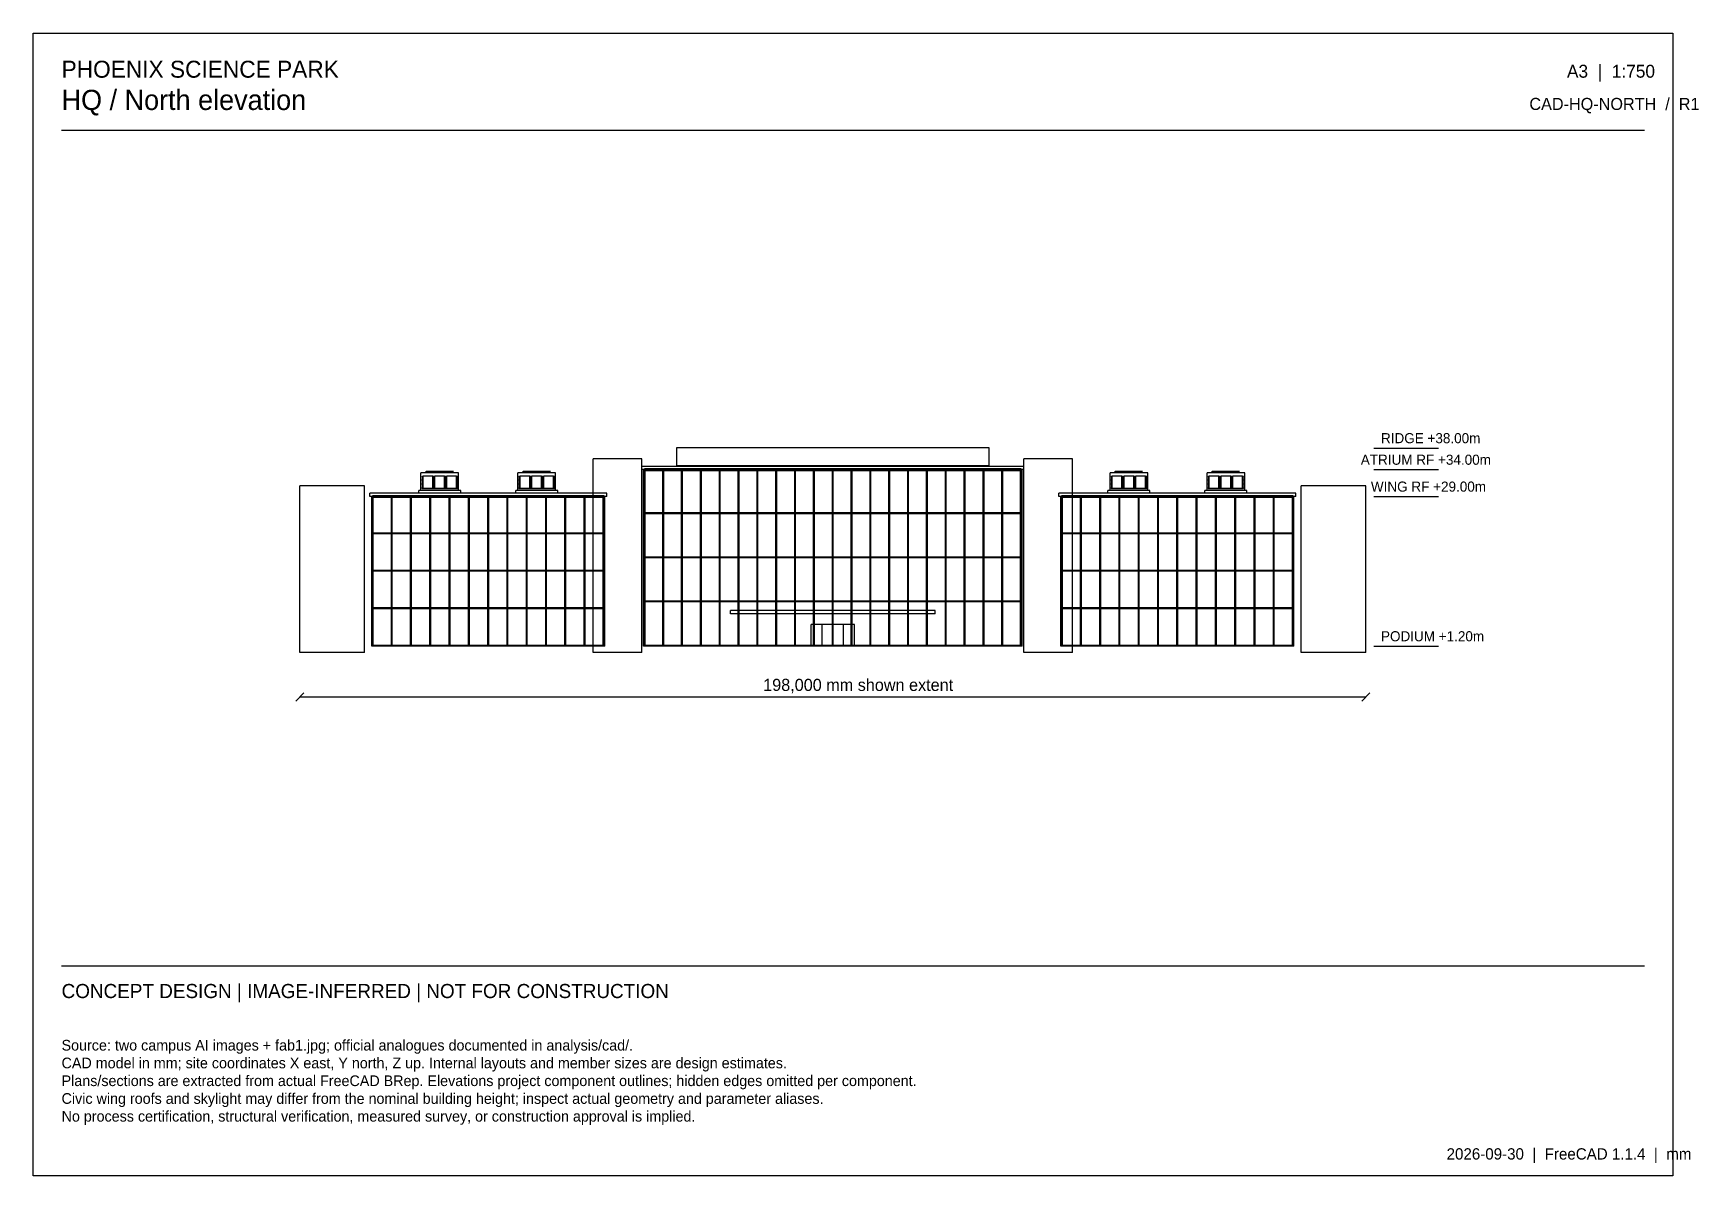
# Model space of a CAD drawing. Header units: millimetres. Extents: x 5250 to 314570, y 5250 to 217500.
import ezdxf

# ---------------------------------------------------------------- set-up
doc = ezdxf.new("R2010")
doc.units = ezdxf.units.MM

msp = doc.modelspace()

# ---------------------------------------------------------------- linework, layer by layer
at = {"layer": 'dimension'}
for p, q in [((54000, 93440), (55500, 94940)), ((54750, 94190), (252750, 94190)), ((252000, 93440), (253500, 94940))]:
    msp.add_line(p, q, dxfattribs=at)
at = {"layer": 'envelope'}
for p, q in [((109250, 102440), (109250, 138440)), ((118250, 138440), (109250, 138440)), ((118250, 102440), (118250, 138440)), ((118600, 103640), (118600, 136440)), ((118900, 136440), (118600, 136440)), ((118690, 103640), (118690, 136440)), ((118810, 136440), (118690, 136440)), ((118750, 136440), (118750, 136580)), ((188750, 136580), (118750, 136580)), ((188750, 136440), (118750, 136440)), ((118810, 103640), (118810, 136440)), ((118900, 103640), (118900, 136440)), ((122190, 103640), (122190, 136440)), ((122310, 136440), (122190, 136440)), ((122310, 103640), (122310, 136440)), ((125690, 103640), (125690, 136440)), ((125810, 136440), (125690, 136440)), ((125810, 103640), (125810, 136440)), ((129190, 103640), (129190, 136440)), ((129310, 136440), (129190, 136440)), ((129310, 103640), (129310, 136440)), ((132690, 103640), (132690, 136440)), ((132810, 136440), (132690, 136440)), ((132810, 103640), (132810, 136440)), ((136190, 103640), (136190, 136440)), ((136310, 136440), (136190, 136440)), ((136310, 103640), (136310, 136440)), ((139690, 103640), (139690, 136440)), ((139810, 136440), (139690, 136440)), ((139810, 103640), (139810, 136440)), ((143190, 103640), (143190, 136440)), ((143310, 136440), (143190, 136440)), ((143310, 103640), (143310, 136440)), ((146690, 103640), (146690, 136440)), ((146810, 136440), (146690, 136440)), ((146810, 103640), (146810, 136440)), ((150190, 103640), (150190, 136440)), ((150310, 136440), (150190, 136440)), ((150310, 103640), (150310, 136440)), ((153690, 103640), (153690, 136440)), ((153810, 136440), (153690, 136440)), ((153810, 103640), (153810, 136440)), ((157190, 103640), (157190, 136440)), ((157310, 136440), (157190, 136440)), ((157310, 103640), (157310, 136440)), ((160690, 103640), (160690, 136440)), ((160810, 136440), (160690, 136440)), ((160810, 103640), (160810, 136440)), ((164190, 103640), (164190, 136440)), ((164310, 136440), (164190, 136440)), ((164310, 103640), (164310, 136440)), ((167690, 103640), (167690, 136440)), ((167810, 136440), (167690, 136440)), ((167810, 103640), (167810, 136440)), ((171190, 103640), (171190, 136440)), ((171310, 136440), (171190, 136440)), ((171310, 103640), (171310, 136440)), ((174690, 103640), (174690, 136440)), ((174810, 136440), (174690, 136440)), ((174810, 103640), (174810, 136440)), ((178190, 103640), (178190, 136440)), ((178310, 136440), (178190, 136440)), ((178310, 103640), (178310, 136440)), ((181690, 103640), (181690, 136440)), ((181810, 136440), (181690, 136440)), ((181810, 103640), (181810, 136440)), ((185190, 103640), (185190, 136440)), ((185310, 136440), (185190, 136440)), ((185310, 103640), (185310, 136440)), ((188600, 103640), (188600, 136440)), ((188900, 136440), (188600, 136440)), ((188690, 103640), (188690, 136440)), ((188810, 136440), (188690, 136440)), ((188750, 136440), (188750, 136580)), ((188810, 103640), (188810, 136440)), ((188900, 103640), (188900, 136440)), ((189250, 102440), (189250, 138440)), ((198250, 138440), (189250, 138440)), ((198250, 102440), (198250, 138440)), ((54750, 102440), (54750, 133440)), ((66750, 133440), (54750, 133440)), ((66750, 102440), (66750, 133440)), ((240750, 102440), (240750, 133440)), ((252750, 133440), (240750, 133440)), ((252750, 102440), (252750, 133440)), ((68100, 103640), (68100, 131440)), ((68400, 131440), (68100, 131440)), ((68190, 103640), (68190, 131440)), ((68310, 131440), (68190, 131440)), ((68250, 131440), (68250, 131580)), ((111250, 131580), (68250, 131580)), ((111250, 131440), (68250, 131440)), ((68310, 103640), (68310, 131440)), ((68400, 103640), (68400, 131440)), ((71773.33, 103640), (71773.33, 131440)), ((71893.33, 131440), (71773.33, 131440)), ((71893.33, 103640), (71893.33, 131440)), ((75356.67, 103640), (75356.67, 131440)), ((75476.67, 131440), (75356.67, 131440)), ((75476.67, 103640), (75476.67, 131440)), ((78940, 103640), (78940, 131440)), ((79060, 131440), (78940, 131440)), ((79060, 103640), (79060, 131440)), ((82523.33, 103640), (82523.33, 131440)), ((82643.33, 131440), (82523.33, 131440)), ((82643.33, 103640), (82643.33, 131440)), ((86106.67, 103640), (86106.67, 131440)), ((86226.67, 131440), (86106.67, 131440)), ((86226.67, 103640), (86226.67, 131440)), ((89690, 103640), (89690, 131440)), ((89810, 131440), (89690, 131440)), ((89810, 103640), (89810, 131440)), ((93273.33, 103640), (93273.33, 131440)), ((93393.33, 131440), (93273.33, 131440)), ((93393.33, 103640), (93393.33, 131440)), ((96856.67, 103640), (96856.67, 131440)), ((96976.67, 131440), (96856.67, 131440)), ((96976.67, 103640), (96976.67, 131440)), ((100440, 103640), (100440, 131440)), ((100560, 131440), (100440, 131440)), ((100560, 103640), (100560, 131440)), ((104023.33, 103640), (104023.33, 131440)), ((104143.33, 131440), (104023.33, 131440)), ((104143.33, 103640), (104143.33, 131440)), ((107606.67, 103640), (107606.67, 131440)), ((107726.67, 131440), (107606.67, 131440)), ((107726.67, 103640), (107726.67, 131440)), ((111100, 103640), (111100, 131440)), ((111400, 131440), (111100, 131440)), ((111190, 103640), (111190, 131440)), ((111310, 131440), (111190, 131440)), ((111250, 131440), (111250, 131580)), ((111310, 103640), (111310, 131440)), ((111400, 103640), (111400, 131440)), ((196100, 103640), (196100, 131440)), ((196400, 131440), (196100, 131440)), ((196190, 103640), (196190, 131440)), ((196310, 131440), (196190, 131440)), ((196250, 131440), (196250, 131580)), ((239250, 131580), (196250, 131580)), ((239250, 131440), (196250, 131440)), ((196310, 103640), (196310, 131440)), ((196400, 103640), (196400, 131440)), ((199773.33, 103640), (199773.33, 131440)), ((199893.33, 131440), (199773.33, 131440)), ((199893.33, 103640), (199893.33, 131440)), ((203356.67, 103640), (203356.67, 131440)), ((203476.67, 131440), (203356.67, 131440)), ((203476.67, 103640), (203476.67, 131440)), ((206940, 103640), (206940, 131440)), ((207060, 131440), (206940, 131440)), ((207060, 103640), (207060, 131440)), ((210523.33, 103640), (210523.33, 131440)), ((210643.33, 131440), (210523.33, 131440)), ((210643.33, 103640), (210643.33, 131440)), ((214106.67, 103640), (214106.67, 131440)), ((214226.67, 131440), (214106.67, 131440)), ((214226.67, 103640), (214226.67, 131440)), ((217690, 103640), (217690, 131440)), ((217810, 131440), (217690, 131440)), ((217810, 103640), (217810, 131440)), ((221273.33, 103640), (221273.33, 131440)), ((221393.33, 131440), (221273.33, 131440)), ((221393.33, 103640), (221393.33, 131440)), ((224856.67, 103640), (224856.67, 131440)), ((224976.67, 131440), (224856.67, 131440)), ((224976.67, 103640), (224976.67, 131440)), ((228440, 103640), (228440, 131440)), ((228560, 131440), (228440, 131440)), ((228560, 103640), (228560, 131440)), ((232023.33, 103640), (232023.33, 131440)), ((232143.33, 131440), (232023.33, 131440)), ((232143.33, 103640), (232143.33, 131440)), ((235606.67, 103640), (235606.67, 131440)), ((235726.67, 131440), (235606.67, 131440)), ((235726.67, 103640), (235726.67, 131440)), ((239100, 103640), (239100, 131440)), ((239400, 131440), (239100, 131440)), ((239190, 103640), (239190, 131440)), ((239310, 131440), (239190, 131440)), ((239250, 131440), (239250, 131580)), ((239310, 103640), (239310, 131440)), ((239400, 103640), (239400, 131440)), ((118750, 128240), (118750, 128380)), ((188750, 128380), (118750, 128380)), ((188750, 128240), (118750, 128240)), ((188750, 128240), (188750, 128380)), ((68250, 124490), (68250, 124630)), ((111250, 124630), (68250, 124630)), ((111250, 124490), (68250, 124490)), ((111250, 124490), (111250, 124630)), ((196250, 124490), (196250, 124630)), ((239250, 124630), (196250, 124630)), ((239250, 124490), (196250, 124490)), ((239250, 124490), (239250, 124630)), ((68250, 117540), (68250, 117680)), ((111250, 117680), (68250, 117680)), ((111250, 117540), (111250, 117680)), ((118750, 120040), (118750, 120180)), ((188750, 120180), (118750, 120180)), ((188750, 120040), (118750, 120040)), ((188750, 120040), (188750, 120180)), ((196250, 117540), (196250, 117680)), ((239250, 117680), (196250, 117680)), ((239250, 117540), (239250, 117680)), ((111250, 117540), (68250, 117540)), ((239250, 117540), (196250, 117540)), ((118750, 111840), (118750, 111980)), ((188750, 111980), (118750, 111980)), ((188750, 111840), (118750, 111840)), ((188750, 111840), (188750, 111980)), ((68250, 110590), (68250, 110730)), ((111250, 110730), (68250, 110730)), ((111250, 110590), (68250, 110590)), ((111250, 110590), (111250, 110730)), ((196250, 110590), (196250, 110730)), ((239250, 110730), (196250, 110730)), ((239250, 110590), (196250, 110590)), ((239250, 110590), (239250, 110730)), ((66750, 102440), (54750, 102440)), ((68400, 103640), (68100, 103640)), ((68310, 103640), (68190, 103640)), ((68250, 103640), (68250, 103780)), ((111250, 103780), (68250, 103780)), ((111250, 103640), (68250, 103640)), ((71893.33, 103640), (71773.33, 103640)), ((75476.67, 103640), (75356.67, 103640)), ((79060, 103640), (78940, 103640)), ((82643.33, 103640), (82523.33, 103640)), ((86226.67, 103640), (86106.67, 103640)), ((89810, 103640), (89690, 103640)), ((93393.33, 103640), (93273.33, 103640)), ((96976.67, 103640), (96856.67, 103640)), ((100560, 103640), (100440, 103640)), ((104143.33, 103640), (104023.33, 103640)), ((107726.67, 103640), (107606.67, 103640)), ((118250, 102440), (109250, 102440)), ((111400, 103640), (111100, 103640)), ((111310, 103640), (111190, 103640)), ((111250, 103640), (111250, 103780)), ((118900, 103640), (118600, 103640)), ((118810, 103640), (118690, 103640)), ((118750, 103640), (118750, 103780)), ((188750, 103780), (118750, 103780)), ((188750, 103640), (118750, 103640)), ((122310, 103640), (122190, 103640)), ((125810, 103640), (125690, 103640)), ((129310, 103640), (129190, 103640)), ((132810, 103640), (132690, 103640)), ((136310, 103640), (136190, 103640)), ((139810, 103640), (139690, 103640)), ((143310, 103640), (143190, 103640)), ((146810, 103640), (146690, 103640)), ((150310, 103640), (150190, 103640)), ((153810, 103640), (153690, 103640)), ((157310, 103640), (157190, 103640)), ((160810, 103640), (160690, 103640)), ((164310, 103640), (164190, 103640)), ((167810, 103640), (167690, 103640)), ((171310, 103640), (171190, 103640)), ((174810, 103640), (174690, 103640)), ((178310, 103640), (178190, 103640)), ((181810, 103640), (181690, 103640)), ((185310, 103640), (185190, 103640)), ((188900, 103640), (188600, 103640)), ((188810, 103640), (188690, 103640)), ((188750, 103640), (188750, 103780)), ((198250, 102440), (189250, 102440)), ((196400, 103640), (196100, 103640)), ((196310, 103640), (196190, 103640)), ((196250, 103640), (196250, 103780)), ((239250, 103780), (196250, 103780)), ((239250, 103640), (196250, 103640)), ((199893.33, 103640), (199773.33, 103640)), ((203476.67, 103640), (203356.67, 103640)), ((207060, 103640), (206940, 103640)), ((210643.33, 103640), (210523.33, 103640)), ((214226.67, 103640), (214106.67, 103640)), ((217810, 103640), (217690, 103640)), ((221393.33, 103640), (221273.33, 103640)), ((224976.67, 103640), (224856.67, 103640)), ((228560, 103640), (228440, 103640)), ((232143.33, 103640), (232023.33, 103640)), ((235726.67, 103640), (235606.67, 103640)), ((239400, 103640), (239100, 103640)), ((239310, 103640), (239190, 103640)), ((239250, 103640), (239250, 103780)), ((252750, 102440), (240750, 102440))]:
    msp.add_line(p, q, dxfattribs=at)
at = {"layer": 'equipment'}
for p, q in [((78210, 136140), (78235.07, 136140)), ((78210, 135840), (78210, 136140)), ((78235.07, 136140), (78309.03, 136140)), ((78309.03, 136140), (78428.17, 136140)), ((78428.17, 136140), (78586.51, 136140)), ((78586.51, 136140), (78776.12, 136140)), ((78776.12, 136140), (78987.48, 136140)), ((78987.48, 136140), (79210, 136140)), ((79210, 136140), (79432.52, 136140)), ((79432.52, 136140), (79643.88, 136140)), ((79643.88, 136140), (79833.49, 136140)), ((79750, 136140), (79775.07, 136140)), ((79775.07, 136140), (79849.03, 136140)), ((79833.49, 136140), (79991.83, 136140)), ((79849.03, 136140), (79968.17, 136140)), ((79968.17, 136140), (80126.51, 136140)), ((79991.83, 136140), (80110.97, 136140)), ((80110.97, 136140), (80184.93, 136140)), ((80126.51, 136140), (80316.12, 136140)), ((80184.93, 136140), (80210, 136140)), ((80316.12, 136140), (80527.48, 136140)), ((80527.48, 136140), (80750, 136140)), ((80750, 136140), (80972.52, 136140)), ((80972.52, 136140), (81183.88, 136140)), ((81183.88, 136140), (81373.49, 136140)), ((81290, 136140), (81315.07, 136140)), ((81315.07, 136140), (81389.03, 136140)), ((81373.49, 136140), (81531.83, 136140)), ((81389.03, 136140), (81508.17, 136140)), ((81508.17, 136140), (81666.51, 136140)), ((81531.83, 136140), (81650.97, 136140)), ((81650.97, 136140), (81724.93, 136140)), ((81666.51, 136140), (81856.12, 136140)), ((81724.93, 136140), (81750, 136140)), ((81856.12, 136140), (82067.48, 136140)), ((82067.48, 136140), (82290, 136140)), ((82290, 136140), (82512.52, 136140)), ((82512.52, 136140), (82723.88, 136140)), ((82723.88, 136140), (82913.49, 136140)), ((82913.49, 136140), (83071.83, 136140)), ((83071.83, 136140), (83190.97, 136140)), ((83190.97, 136140), (83264.93, 136140)), ((83264.93, 136140), (83290, 136140)), ((96210, 136140), (96235.07, 136140)), ((96210, 135840), (96210, 136140)), ((96235.07, 136140), (96309.03, 136140)), ((96309.03, 136140), (96428.17, 136140)), ((96428.17, 136140), (96586.51, 136140)), ((96586.51, 136140), (96776.12, 136140)), ((96776.12, 136140), (96987.48, 136140)), ((96987.48, 136140), (97210, 136140)), ((97210, 136140), (97432.52, 136140)), ((97432.52, 136140), (97643.88, 136140)), ((97643.88, 136140), (97833.49, 136140)), ((97750, 136140), (97775.07, 136140)), ((97775.07, 136140), (97849.03, 136140)), ((97833.49, 136140), (97991.83, 136140)), ((97849.03, 136140), (97968.17, 136140)), ((97968.17, 136140), (98126.51, 136140)), ((97991.83, 136140), (98110.97, 136140)), ((98110.97, 136140), (98184.93, 136140)), ((98126.51, 136140), (98316.12, 136140)), ((98184.93, 136140), (98210, 136140)), ((98316.12, 136140), (98527.48, 136140)), ((98527.48, 136140), (98750, 136140)), ((98750, 136140), (98972.52, 136140)), ((98972.52, 136140), (99183.88, 136140)), ((99183.88, 136140), (99373.49, 136140)), ((99290, 136140), (99315.07, 136140)), ((99315.07, 136140), (99389.03, 136140)), ((99373.49, 136140), (99531.83, 136140)), ((99389.03, 136140), (99508.17, 136140)), ((99508.17, 136140), (99666.51, 136140)), ((99531.83, 136140), (99650.97, 136140)), ((99650.97, 136140), (99724.93, 136140)), ((99666.51, 136140), (99856.12, 136140)), ((99724.93, 136140), (99750, 136140)), ((99856.12, 136140), (100067.48, 136140)), ((100067.48, 136140), (100290, 136140)), ((100290, 136140), (100512.52, 136140)), ((100512.52, 136140), (100723.88, 136140)), ((100723.88, 136140), (100913.49, 136140)), ((100913.49, 136140), (101071.83, 136140)), ((101071.83, 136140), (101190.97, 136140)), ((101190.97, 136140), (101264.93, 136140)), ((101264.93, 136140), (101290, 136140)), ((206210, 136140), (206235.07, 136140)), ((206210, 135840), (206210, 136140)), ((206235.07, 136140), (206309.03, 136140)), ((206309.03, 136140), (206428.17, 136140)), ((206428.17, 136140), (206586.51, 136140)), ((206586.51, 136140), (206776.12, 136140)), ((206776.12, 136140), (206987.48, 136140)), ((206987.48, 136140), (207210, 136140)), ((207210, 136140), (207432.52, 136140)), ((207432.52, 136140), (207643.88, 136140)), ((207643.88, 136140), (207833.49, 136140)), ((207750, 136140), (207775.07, 136140)), ((207775.07, 136140), (207849.03, 136140)), ((207833.49, 136140), (207991.83, 136140)), ((207849.03, 136140), (207968.17, 136140)), ((207968.17, 136140), (208126.51, 136140)), ((207991.83, 136140), (208110.97, 136140)), ((208110.97, 136140), (208184.93, 136140)), ((208126.51, 136140), (208316.12, 136140)), ((208184.93, 136140), (208210, 136140)), ((208316.12, 136140), (208527.48, 136140)), ((208527.48, 136140), (208750, 136140)), ((208750, 136140), (208972.52, 136140)), ((208972.52, 136140), (209183.88, 136140)), ((209183.88, 136140), (209373.49, 136140)), ((209290, 136140), (209315.07, 136140)), ((209315.07, 136140), (209389.03, 136140)), ((209373.49, 136140), (209531.83, 136140)), ((209389.03, 136140), (209508.17, 136140)), ((209508.17, 136140), (209666.51, 136140)), ((209531.83, 136140), (209650.97, 136140)), ((209650.97, 136140), (209724.93, 136140)), ((209666.51, 136140), (209856.12, 136140)), ((209724.93, 136140), (209750, 136140)), ((209856.12, 136140), (210067.48, 136140)), ((210067.48, 136140), (210290, 136140)), ((210290, 136140), (210512.52, 136140)), ((210512.52, 136140), (210723.88, 136140)), ((210723.88, 136140), (210913.49, 136140)), ((210913.49, 136140), (211071.83, 136140)), ((211071.83, 136140), (211190.97, 136140)), ((211190.97, 136140), (211264.93, 136140)), ((211264.93, 136140), (211290, 136140)), ((224210, 136140), (224235.07, 136140)), ((224210, 135840), (224210, 136140)), ((224235.07, 136140), (224309.03, 136140)), ((224309.03, 136140), (224428.17, 136140)), ((224428.17, 136140), (224586.51, 136140)), ((224586.51, 136140), (224776.12, 136140)), ((224776.12, 136140), (224987.48, 136140)), ((224987.48, 136140), (225210, 136140)), ((225210, 136140), (225432.52, 136140)), ((225432.52, 136140), (225643.88, 136140)), ((225643.88, 136140), (225833.49, 136140)), ((225750, 136140), (225775.07, 136140)), ((225775.07, 136140), (225849.03, 136140)), ((225833.49, 136140), (225991.83, 136140)), ((225849.03, 136140), (225968.17, 136140)), ((225968.17, 136140), (226126.51, 136140)), ((225991.83, 136140), (226110.97, 136140)), ((226110.97, 136140), (226184.93, 136140)), ((226126.51, 136140), (226316.12, 136140)), ((226184.93, 136140), (226210, 136140)), ((226316.12, 136140), (226527.48, 136140)), ((226527.48, 136140), (226750, 136140)), ((226750, 136140), (226972.52, 136140)), ((226972.52, 136140), (227183.88, 136140)), ((227183.88, 136140), (227373.49, 136140)), ((227290, 136140), (227315.07, 136140)), ((227315.07, 136140), (227389.03, 136140)), ((227373.49, 136140), (227531.83, 136140)), ((227389.03, 136140), (227508.17, 136140)), ((227508.17, 136140), (227666.51, 136140)), ((227531.83, 136140), (227650.97, 136140)), ((227650.97, 136140), (227724.93, 136140)), ((227666.51, 136140), (227856.12, 136140)), ((227724.93, 136140), (227750, 136140)), ((227856.12, 136140), (228067.48, 136140)), ((228067.48, 136140), (228290, 136140)), ((228290, 136140), (228512.52, 136140)), ((228512.52, 136140), (228723.88, 136140)), ((228723.88, 136140), (228913.49, 136140)), ((228913.49, 136140), (229071.83, 136140)), ((229071.83, 136140), (229190.97, 136140)), ((229190.97, 136140), (229264.93, 136140)), ((229264.93, 136140), (229290, 136140)), ((77250, 132540), (77250, 135840)), ((84250, 135840), (77250, 135840)), ((77450, 135090), (77450, 135170)), ((77650, 135170), (77450, 135170)), ((77650, 135090), (77450, 135090)), ((77450, 134840), (77450, 134920)), ((77650, 134920), (77450, 134920)), ((77650, 134840), (77450, 134840)), ((77450, 134590), (77450, 134670)), ((77650, 134670), (77450, 134670)), ((77650, 134590), (77450, 134590)), ((77450, 134340), (77450, 134420)), ((77650, 134420), (77450, 134420)), ((77650, 134340), (77450, 134340)), ((77450, 134090), (77450, 134170)), ((77650, 134170), (77450, 134170)), ((77650, 134090), (77450, 134090)), ((77450, 133840), (77450, 133920)), ((77650, 133920), (77450, 133920)), ((77650, 133840), (77450, 133840)), ((77450, 133590), (77450, 133670)), ((77650, 133670), (77450, 133670)), ((77650, 133590), (77450, 133590)), ((77450, 133340), (77450, 133420)), ((77650, 133420), (77450, 133420)), ((77650, 133340), (77450, 133340)), ((77450, 133090), (77450, 133170)), ((77650, 133170), (77450, 133170)), ((77650, 133090), (77450, 133090)), ((77650, 132940), (77650, 135240)), ((79450, 135240), (77650, 135240)), ((79450, 132940), (79450, 135240)), ((79850, 135170), (79450, 135170)), ((79850, 135090), (79450, 135090)), ((79850, 134920), (79450, 134920)), ((79850, 134840), (79450, 134840)), ((79850, 134670), (79450, 134670)), ((79850, 134590), (79450, 134590)), ((79850, 134420), (79450, 134420)), ((79850, 134340), (79450, 134340)), ((79850, 134170), (79450, 134170)), ((79850, 134090), (79450, 134090)), ((79850, 133920), (79450, 133920)), ((79850, 133840), (79450, 133840)), ((79850, 133670), (79450, 133670)), ((79850, 133590), (79450, 133590)), ((79850, 133420), (79450, 133420)), ((79850, 133340), (79450, 133340)), ((79850, 133170), (79450, 133170)), ((79850, 133090), (79450, 133090)), ((79850, 132940), (79850, 135240)), ((81650, 135240), (79850, 135240)), ((81650, 132940), (81650, 135240)), ((82050, 135170), (81650, 135170)), ((82050, 135090), (81650, 135090)), ((82050, 134920), (81650, 134920)), ((82050, 134840), (81650, 134840)), ((82050, 134670), (81650, 134670)), ((82050, 134590), (81650, 134590)), ((82050, 134420), (81650, 134420)), ((82050, 134340), (81650, 134340)), ((82050, 134170), (81650, 134170)), ((82050, 134090), (81650, 134090)), ((82050, 133920), (81650, 133920)), ((82050, 133840), (81650, 133840)), ((82050, 133670), (81650, 133670)), ((82050, 133590), (81650, 133590)), ((82050, 133420), (81650, 133420)), ((82050, 133340), (81650, 133340)), ((82050, 133170), (81650, 133170)), ((82050, 133090), (81650, 133090)), ((82050, 132940), (82050, 135240)), ((83850, 135240), (82050, 135240)), ((83850, 132940), (83850, 135240)), ((84050, 135170), (83850, 135170)), ((84050, 135090), (83850, 135090)), ((84050, 134920), (83850, 134920)), ((84050, 134840), (83850, 134840)), ((84050, 134670), (83850, 134670)), ((84050, 134590), (83850, 134590)), ((84050, 134420), (83850, 134420)), ((84050, 134340), (83850, 134340)), ((84050, 134170), (83850, 134170)), ((84050, 134090), (83850, 134090)), ((84050, 133920), (83850, 133920)), ((84050, 133840), (83850, 133840)), ((84050, 133670), (83850, 133670)), ((84050, 133590), (83850, 133590)), ((84050, 133420), (83850, 133420)), ((84050, 133340), (83850, 133340)), ((84050, 133170), (83850, 133170)), ((84050, 133090), (83850, 133090)), ((84050, 135090), (84050, 135170)), ((84050, 134840), (84050, 134920)), ((84050, 134590), (84050, 134670)), ((84050, 134340), (84050, 134420)), ((84050, 134090), (84050, 134170)), ((84050, 133840), (84050, 133920)), ((84050, 133590), (84050, 133670)), ((84050, 133340), (84050, 133420)), ((84050, 133090), (84050, 133170)), ((84250, 132540), (84250, 135840)), ((95250, 132540), (95250, 135840)), ((102250, 135840), (95250, 135840)), ((95450, 135090), (95450, 135170)), ((95650, 135170), (95450, 135170)), ((95650, 135090), (95450, 135090)), ((95450, 134840), (95450, 134920)), ((95650, 134920), (95450, 134920)), ((95650, 134840), (95450, 134840)), ((95450, 134590), (95450, 134670)), ((95650, 134670), (95450, 134670)), ((95650, 134590), (95450, 134590)), ((95450, 134340), (95450, 134420)), ((95650, 134420), (95450, 134420)), ((95650, 134340), (95450, 134340)), ((95450, 134090), (95450, 134170)), ((95650, 134170), (95450, 134170)), ((95650, 134090), (95450, 134090)), ((95450, 133840), (95450, 133920)), ((95650, 133920), (95450, 133920)), ((95650, 133840), (95450, 133840)), ((95450, 133590), (95450, 133670)), ((95650, 133670), (95450, 133670)), ((95650, 133590), (95450, 133590)), ((95450, 133340), (95450, 133420)), ((95650, 133420), (95450, 133420)), ((95650, 133340), (95450, 133340)), ((95450, 133090), (95450, 133170)), ((95650, 133170), (95450, 133170)), ((95650, 133090), (95450, 133090)), ((95650, 132940), (95650, 135240)), ((97450, 135240), (95650, 135240)), ((97450, 132940), (97450, 135240)), ((97850, 135170), (97450, 135170)), ((97850, 135090), (97450, 135090)), ((97850, 134920), (97450, 134920)), ((97850, 134840), (97450, 134840)), ((97850, 134670), (97450, 134670)), ((97850, 134590), (97450, 134590)), ((97850, 134420), (97450, 134420)), ((97850, 134340), (97450, 134340)), ((97850, 134170), (97450, 134170)), ((97850, 134090), (97450, 134090)), ((97850, 133920), (97450, 133920)), ((97850, 133840), (97450, 133840)), ((97850, 133670), (97450, 133670)), ((97850, 133590), (97450, 133590)), ((97850, 133420), (97450, 133420)), ((97850, 133340), (97450, 133340)), ((97850, 133170), (97450, 133170)), ((97850, 133090), (97450, 133090)), ((97850, 132940), (97850, 135240)), ((99650, 135240), (97850, 135240)), ((99650, 132940), (99650, 135240)), ((100050, 135170), (99650, 135170)), ((100050, 135090), (99650, 135090)), ((100050, 134920), (99650, 134920)), ((100050, 134840), (99650, 134840)), ((100050, 134670), (99650, 134670)), ((100050, 134590), (99650, 134590)), ((100050, 134420), (99650, 134420)), ((100050, 134340), (99650, 134340)), ((100050, 134170), (99650, 134170)), ((100050, 134090), (99650, 134090)), ((100050, 133920), (99650, 133920)), ((100050, 133840), (99650, 133840)), ((100050, 133670), (99650, 133670)), ((100050, 133590), (99650, 133590)), ((100050, 133420), (99650, 133420)), ((100050, 133340), (99650, 133340)), ((100050, 133170), (99650, 133170)), ((100050, 133090), (99650, 133090)), ((100050, 132940), (100050, 135240)), ((101850, 135240), (100050, 135240)), ((101850, 132940), (101850, 135240)), ((102050, 135170), (101850, 135170)), ((102050, 135090), (101850, 135090)), ((102050, 134920), (101850, 134920)), ((102050, 134840), (101850, 134840)), ((102050, 134670), (101850, 134670)), ((102050, 134590), (101850, 134590)), ((102050, 134420), (101850, 134420)), ((102050, 134340), (101850, 134340)), ((102050, 134170), (101850, 134170)), ((102050, 134090), (101850, 134090)), ((102050, 133920), (101850, 133920)), ((102050, 133840), (101850, 133840)), ((102050, 133670), (101850, 133670)), ((102050, 133590), (101850, 133590)), ((102050, 133420), (101850, 133420)), ((102050, 133340), (101850, 133340)), ((102050, 133170), (101850, 133170)), ((102050, 133090), (101850, 133090)), ((102050, 135090), (102050, 135170)), ((102050, 134840), (102050, 134920)), ((102050, 134590), (102050, 134670)), ((102050, 134340), (102050, 134420)), ((102050, 134090), (102050, 134170)), ((102050, 133840), (102050, 133920)), ((102050, 133590), (102050, 133670)), ((102050, 133340), (102050, 133420)), ((102050, 133090), (102050, 133170)), ((102250, 132540), (102250, 135840)), ((205250, 132540), (205250, 135840)), ((212250, 135840), (205250, 135840)), ((205450, 135090), (205450, 135170)), ((205650, 135170), (205450, 135170)), ((205650, 135090), (205450, 135090)), ((205450, 134840), (205450, 134920)), ((205650, 134920), (205450, 134920)), ((205650, 134840), (205450, 134840)), ((205450, 134590), (205450, 134670)), ((205650, 134670), (205450, 134670)), ((205650, 134590), (205450, 134590)), ((205450, 134340), (205450, 134420)), ((205650, 134420), (205450, 134420)), ((205650, 134340), (205450, 134340)), ((205450, 134090), (205450, 134170)), ((205650, 134170), (205450, 134170)), ((205650, 134090), (205450, 134090)), ((205450, 133840), (205450, 133920)), ((205650, 133920), (205450, 133920)), ((205650, 133840), (205450, 133840)), ((205450, 133590), (205450, 133670)), ((205650, 133670), (205450, 133670)), ((205650, 133590), (205450, 133590)), ((205450, 133340), (205450, 133420)), ((205650, 133420), (205450, 133420)), ((205650, 133340), (205450, 133340)), ((205450, 133090), (205450, 133170)), ((205650, 133170), (205450, 133170)), ((205650, 133090), (205450, 133090)), ((205650, 132940), (205650, 135240)), ((207450, 135240), (205650, 135240)), ((207450, 132940), (207450, 135240)), ((207850, 135170), (207450, 135170)), ((207850, 135090), (207450, 135090)), ((207850, 134920), (207450, 134920)), ((207850, 134840), (207450, 134840)), ((207850, 134670), (207450, 134670)), ((207850, 134590), (207450, 134590)), ((207850, 134420), (207450, 134420)), ((207850, 134340), (207450, 134340)), ((207850, 134170), (207450, 134170)), ((207850, 134090), (207450, 134090)), ((207850, 133920), (207450, 133920)), ((207850, 133840), (207450, 133840)), ((207850, 133670), (207450, 133670)), ((207850, 133590), (207450, 133590)), ((207850, 133420), (207450, 133420)), ((207850, 133340), (207450, 133340)), ((207850, 133170), (207450, 133170)), ((207850, 133090), (207450, 133090)), ((207850, 132940), (207850, 135240)), ((209650, 135240), (207850, 135240)), ((209650, 132940), (209650, 135240)), ((210050, 135170), (209650, 135170)), ((210050, 135090), (209650, 135090)), ((210050, 134920), (209650, 134920)), ((210050, 134840), (209650, 134840)), ((210050, 134670), (209650, 134670)), ((210050, 134590), (209650, 134590)), ((210050, 134420), (209650, 134420)), ((210050, 134340), (209650, 134340)), ((210050, 134170), (209650, 134170)), ((210050, 134090), (209650, 134090)), ((210050, 133920), (209650, 133920)), ((210050, 133840), (209650, 133840)), ((210050, 133670), (209650, 133670)), ((210050, 133590), (209650, 133590)), ((210050, 133420), (209650, 133420)), ((210050, 133340), (209650, 133340)), ((210050, 133170), (209650, 133170)), ((210050, 133090), (209650, 133090)), ((210050, 132940), (210050, 135240)), ((211850, 135240), (210050, 135240)), ((211850, 132940), (211850, 135240)), ((212050, 135170), (211850, 135170)), ((212050, 135090), (211850, 135090)), ((212050, 134920), (211850, 134920)), ((212050, 134840), (211850, 134840)), ((212050, 134670), (211850, 134670)), ((212050, 134590), (211850, 134590)), ((212050, 134420), (211850, 134420)), ((212050, 134340), (211850, 134340)), ((212050, 134170), (211850, 134170)), ((212050, 134090), (211850, 134090)), ((212050, 133920), (211850, 133920)), ((212050, 133840), (211850, 133840)), ((212050, 133670), (211850, 133670)), ((212050, 133590), (211850, 133590)), ((212050, 133420), (211850, 133420)), ((212050, 133340), (211850, 133340)), ((212050, 133170), (211850, 133170)), ((212050, 133090), (211850, 133090)), ((212050, 135090), (212050, 135170)), ((212050, 134840), (212050, 134920)), ((212050, 134590), (212050, 134670)), ((212050, 134340), (212050, 134420)), ((212050, 134090), (212050, 134170)), ((212050, 133840), (212050, 133920)), ((212050, 133590), (212050, 133670)), ((212050, 133340), (212050, 133420)), ((212050, 133090), (212050, 133170)), ((212250, 132540), (212250, 135840)), ((223250, 132540), (223250, 135840)), ((230250, 135840), (223250, 135840)), ((223450, 135090), (223450, 135170)), ((223650, 135170), (223450, 135170)), ((223650, 135090), (223450, 135090)), ((223450, 134840), (223450, 134920)), ((223650, 134920), (223450, 134920)), ((223650, 134840), (223450, 134840)), ((223450, 134590), (223450, 134670)), ((223650, 134670), (223450, 134670)), ((223650, 134590), (223450, 134590)), ((223450, 134340), (223450, 134420)), ((223650, 134420), (223450, 134420)), ((223650, 134340), (223450, 134340)), ((223450, 134090), (223450, 134170)), ((223650, 134170), (223450, 134170)), ((223650, 134090), (223450, 134090)), ((223450, 133840), (223450, 133920)), ((223650, 133920), (223450, 133920)), ((223650, 133840), (223450, 133840)), ((223450, 133590), (223450, 133670)), ((223650, 133670), (223450, 133670)), ((223650, 133590), (223450, 133590)), ((223450, 133340), (223450, 133420)), ((223650, 133420), (223450, 133420)), ((223650, 133340), (223450, 133340)), ((223450, 133090), (223450, 133170)), ((223650, 133170), (223450, 133170)), ((223650, 133090), (223450, 133090)), ((223650, 132940), (223650, 135240)), ((225450, 135240), (223650, 135240)), ((225450, 132940), (225450, 135240)), ((225850, 135170), (225450, 135170)), ((225850, 135090), (225450, 135090)), ((225850, 134920), (225450, 134920)), ((225850, 134840), (225450, 134840)), ((225850, 134670), (225450, 134670)), ((225850, 134590), (225450, 134590)), ((225850, 134420), (225450, 134420)), ((225850, 134340), (225450, 134340)), ((225850, 134170), (225450, 134170)), ((225850, 134090), (225450, 134090)), ((225850, 133920), (225450, 133920)), ((225850, 133840), (225450, 133840)), ((225850, 133670), (225450, 133670)), ((225850, 133590), (225450, 133590)), ((225850, 133420), (225450, 133420)), ((225850, 133340), (225450, 133340)), ((225850, 133170), (225450, 133170)), ((225850, 133090), (225450, 133090)), ((225850, 132940), (225850, 135240)), ((227650, 135240), (225850, 135240)), ((227650, 132940), (227650, 135240)), ((228050, 135170), (227650, 135170)), ((228050, 135090), (227650, 135090)), ((228050, 134920), (227650, 134920)), ((228050, 134840), (227650, 134840)), ((228050, 134670), (227650, 134670)), ((228050, 134590), (227650, 134590)), ((228050, 134420), (227650, 134420)), ((228050, 134340), (227650, 134340)), ((228050, 134170), (227650, 134170)), ((228050, 134090), (227650, 134090)), ((228050, 133920), (227650, 133920)), ((228050, 133840), (227650, 133840)), ((228050, 133670), (227650, 133670)), ((228050, 133590), (227650, 133590)), ((228050, 133420), (227650, 133420)), ((228050, 133340), (227650, 133340)), ((228050, 133170), (227650, 133170)), ((228050, 133090), (227650, 133090)), ((228050, 132940), (228050, 135240)), ((229850, 135240), (228050, 135240)), ((229850, 132940), (229850, 135240)), ((230050, 135170), (229850, 135170)), ((230050, 135090), (229850, 135090)), ((230050, 134920), (229850, 134920)), ((230050, 134840), (229850, 134840)), ((230050, 134670), (229850, 134670)), ((230050, 134590), (229850, 134590)), ((230050, 134420), (229850, 134420)), ((230050, 134340), (229850, 134340)), ((230050, 134170), (229850, 134170)), ((230050, 134090), (229850, 134090)), ((230050, 133920), (229850, 133920)), ((230050, 133840), (229850, 133840)), ((230050, 133670), (229850, 133670)), ((230050, 133590), (229850, 133590)), ((230050, 133420), (229850, 133420)), ((230050, 133340), (229850, 133340)), ((230050, 133170), (229850, 133170)), ((230050, 133090), (229850, 133090)), ((230050, 135090), (230050, 135170)), ((230050, 134840), (230050, 134920)), ((230050, 134590), (230050, 134670)), ((230050, 134340), (230050, 134420)), ((230050, 134090), (230050, 134170)), ((230050, 133840), (230050, 133920)), ((230050, 133590), (230050, 133670)), ((230050, 133340), (230050, 133420)), ((230050, 133090), (230050, 133170)), ((230250, 132540), (230250, 135840)), ((76850, 132040), (76850, 132540)), ((84650, 132540), (76850, 132540)), ((84650, 132040), (76850, 132040)), ((77450, 132840), (77450, 132920)), ((84050, 132920), (77450, 132920)), ((84050, 132840), (77450, 132840)), ((79450, 132940), (77650, 132940)), ((81650, 132940), (79850, 132940)), ((83850, 132940), (82050, 132940)), ((84050, 132840), (84050, 132920)), ((84650, 132040), (84650, 132540)), ((94850, 132040), (94850, 132540)), ((102650, 132540), (94850, 132540)), ((102650, 132040), (94850, 132040)), ((95450, 132840), (95450, 132920)), ((102050, 132920), (95450, 132920)), ((102050, 132840), (95450, 132840)), ((97450, 132940), (95650, 132940)), ((99650, 132940), (97850, 132940)), ((101850, 132940), (100050, 132940)), ((102050, 132840), (102050, 132920)), ((102650, 132040), (102650, 132540)), ((204850, 132040), (204850, 132540)), ((212650, 132540), (204850, 132540)), ((212650, 132040), (204850, 132040)), ((205450, 132840), (205450, 132920)), ((212050, 132920), (205450, 132920)), ((212050, 132840), (205450, 132840)), ((207450, 132940), (205650, 132940)), ((209650, 132940), (207850, 132940)), ((211850, 132940), (210050, 132940)), ((212050, 132840), (212050, 132920)), ((212650, 132040), (212650, 132540)), ((222850, 132040), (222850, 132540)), ((230650, 132540), (222850, 132540)), ((230650, 132040), (222850, 132040)), ((223450, 132840), (223450, 132920)), ((230050, 132920), (223450, 132920)), ((230050, 132840), (223450, 132840)), ((225450, 132940), (223650, 132940)), ((227650, 132940), (225850, 132940)), ((229850, 132940), (228050, 132940)), ((230050, 132840), (230050, 132920)), ((230650, 132040), (230650, 132540))]:
    msp.add_line(p, q, dxfattribs=at)
at = {"layer": 'frame'}
for p, q in [((5250, 217500), (309750, 217500)), ((5250, 5250), (5250, 217500)), ((309750, 217500), (309750, 5250)), ((10500, 199500), (304500, 199500)), ((10500, 44250), (304500, 44250)), ((309750, 5250), (5250, 5250))]:
    msp.add_line(p, q, dxfattribs=at)
at = {"layer": 'glazing'}
for p, q in [((118830, 103640), (118830, 136240)), ((122170, 136240), (118830, 136240)), ((122170, 103640), (122170, 136240)), ((122330, 103640), (122330, 136240)), ((125670, 136240), (122330, 136240)), ((125670, 103640), (125670, 136240)), ((125830, 103640), (125830, 136240)), ((129170, 136240), (125830, 136240)), ((129170, 103640), (129170, 136240)), ((129330, 103640), (129330, 136240)), ((132670, 136240), (129330, 136240)), ((132670, 103640), (132670, 136240)), ((132830, 103640), (132830, 136240)), ((136170, 136240), (132830, 136240)), ((136170, 103640), (136170, 136240)), ((136330, 103640), (136330, 136240)), ((139670, 136240), (136330, 136240)), ((139670, 103640), (139670, 136240)), ((139830, 103640), (139830, 136240)), ((143170, 136240), (139830, 136240)), ((143170, 103640), (143170, 136240)), ((143330, 103640), (143330, 136240)), ((146670, 136240), (143330, 136240)), ((146670, 103640), (146670, 136240)), ((146830, 103640), (146830, 136240)), ((150170, 136240), (146830, 136240)), ((150170, 103640), (150170, 136240)), ((150330, 103640), (150330, 136240)), ((153670, 136240), (150330, 136240)), ((153670, 103640), (153670, 136240)), ((153830, 103640), (153830, 136240)), ((157170, 136240), (153830, 136240)), ((157170, 103640), (157170, 136240)), ((157330, 103640), (157330, 136240)), ((160670, 136240), (157330, 136240)), ((160670, 103640), (160670, 136240)), ((160830, 103640), (160830, 136240)), ((164170, 136240), (160830, 136240)), ((164170, 103640), (164170, 136240)), ((164330, 103640), (164330, 136240)), ((167670, 136240), (164330, 136240)), ((167670, 103640), (167670, 136240)), ((167830, 103640), (167830, 136240)), ((171170, 136240), (167830, 136240)), ((171170, 103640), (171170, 136240)), ((171330, 103640), (171330, 136240)), ((174670, 136240), (171330, 136240)), ((174670, 103640), (174670, 136240)), ((174830, 103640), (174830, 136240)), ((178170, 136240), (174830, 136240)), ((178170, 103640), (178170, 136240)), ((178330, 103640), (178330, 136240)), ((181670, 136240), (178330, 136240)), ((181670, 103640), (181670, 136240)), ((181830, 103640), (181830, 136240)), ((185170, 136240), (181830, 136240)), ((185170, 103640), (185170, 136240)), ((185330, 103640), (185330, 136240)), ((188670, 136240), (185330, 136240)), ((188670, 103640), (188670, 136240)), ((68330, 103640), (68330, 131240)), ((71753.33, 131240), (68330, 131240)), ((71753.33, 103640), (71753.33, 131240)), ((71913.33, 103640), (71913.33, 131240)), ((75336.67, 131240), (71913.33, 131240)), ((75336.67, 103640), (75336.67, 131240)), ((75496.67, 103640), (75496.67, 131240)), ((78920, 131240), (75496.67, 131240)), ((78920, 103640), (78920, 131240)), ((79080, 103640), (79080, 131240)), ((82503.33, 131240), (79080, 131240)), ((82503.33, 103640), (82503.33, 131240)), ((82663.33, 103640), (82663.33, 131240)), ((86086.67, 131240), (82663.33, 131240)), ((86086.67, 103640), (86086.67, 131240)), ((86246.67, 103640), (86246.67, 131240)), ((89670, 131240), (86246.67, 131240)), ((89670, 103640), (89670, 131240)), ((89830, 103640), (89830, 131240)), ((93253.33, 131240), (89830, 131240)), ((93253.33, 103640), (93253.33, 131240)), ((93413.33, 103640), (93413.33, 131240)), ((96836.67, 131240), (93413.33, 131240)), ((96836.67, 103640), (96836.67, 131240)), ((96996.67, 103640), (96996.67, 131240)), ((100420, 131240), (96996.67, 131240)), ((100420, 103640), (100420, 131240)), ((100580, 103640), (100580, 131240)), ((104003.33, 131240), (100580, 131240)), ((104003.33, 103640), (104003.33, 131240)), ((104163.33, 103640), (104163.33, 131240)), ((107586.67, 131240), (104163.33, 131240)), ((107586.67, 103640), (107586.67, 131240)), ((107746.67, 103640), (107746.67, 131240)), ((111170, 131240), (107746.67, 131240)), ((111170, 103640), (111170, 131240)), ((196330, 103640), (196330, 131240)), ((199753.33, 131240), (196330, 131240)), ((199753.33, 103640), (199753.33, 131240)), ((199913.33, 103640), (199913.33, 131240)), ((203336.67, 131240), (199913.33, 131240)), ((203336.67, 103640), (203336.67, 131240)), ((203496.67, 103640), (203496.67, 131240)), ((206920, 131240), (203496.67, 131240)), ((206920, 103640), (206920, 131240)), ((207080, 103640), (207080, 131240)), ((210503.33, 131240), (207080, 131240)), ((210503.33, 103640), (210503.33, 131240)), ((210663.33, 103640), (210663.33, 131240)), ((214086.67, 131240), (210663.33, 131240)), ((214086.67, 103640), (214086.67, 131240)), ((214246.67, 103640), (214246.67, 131240)), ((217670, 131240), (214246.67, 131240)), ((217670, 103640), (217670, 131240)), ((217830, 103640), (217830, 131240)), ((221253.33, 131240), (217830, 131240)), ((221253.33, 103640), (221253.33, 131240)), ((221413.33, 103640), (221413.33, 131240)), ((224836.67, 131240), (221413.33, 131240)), ((224836.67, 103640), (224836.67, 131240)), ((224996.67, 103640), (224996.67, 131240)), ((228420, 131240), (224996.67, 131240)), ((228420, 103640), (228420, 131240)), ((228580, 103640), (228580, 131240)), ((232003.33, 131240), (228580, 131240)), ((232003.33, 103640), (232003.33, 131240)), ((232163.33, 103640), (232163.33, 131240)), ((235586.67, 131240), (232163.33, 131240)), ((235586.67, 103640), (235586.67, 131240)), ((235746.67, 103640), (235746.67, 131240)), ((239170, 131240), (235746.67, 131240)), ((239170, 103640), (239170, 131240)), ((149750, 103640), (149750, 107640)), ((151750, 107640), (149750, 107640)), ((151750, 103640), (151750, 107640)), ((153750, 107640), (151750, 107640)), ((153750, 103640), (153750, 107640)), ((155750, 107640), (153750, 107640)), ((155750, 103640), (155750, 107640)), ((157750, 107640), (155750, 107640)), ((157750, 103640), (157750, 107640)), ((71753.33, 103640), (68330, 103640)), ((75336.67, 103640), (71913.33, 103640)), ((78920, 103640), (75496.67, 103640)), ((82503.33, 103640), (79080, 103640)), ((86086.67, 103640), (82663.33, 103640)), ((89670, 103640), (86246.67, 103640)), ((93253.33, 103640), (89830, 103640)), ((96836.67, 103640), (93413.33, 103640)), ((100420, 103640), (96996.67, 103640)), ((104003.33, 103640), (100580, 103640)), ((107586.67, 103640), (104163.33, 103640)), ((111170, 103640), (107746.67, 103640)), ((122170, 103640), (118830, 103640)), ((125670, 103640), (122330, 103640)), ((129170, 103640), (125830, 103640)), ((132670, 103640), (129330, 103640)), ((136170, 103640), (132830, 103640)), ((139670, 103640), (136330, 103640)), ((143170, 103640), (139830, 103640)), ((146670, 103640), (143330, 103640)), ((150170, 103640), (146830, 103640)), ((151750, 103640), (149750, 103640)), ((153670, 103640), (150330, 103640)), ((153750, 103640), (151750, 103640)), ((155750, 103640), (153750, 103640)), ((157170, 103640), (153830, 103640)), ((157750, 103640), (155750, 103640)), ((160670, 103640), (157330, 103640)), ((164170, 103640), (160830, 103640)), ((167670, 103640), (164330, 103640)), ((171170, 103640), (167830, 103640)), ((174670, 103640), (171330, 103640)), ((178170, 103640), (174830, 103640)), ((181670, 103640), (178330, 103640)), ((185170, 103640), (181830, 103640)), ((188670, 103640), (185330, 103640)), ((199753.33, 103640), (196330, 103640)), ((203336.67, 103640), (199913.33, 103640)), ((206920, 103640), (203496.67, 103640)), ((210503.33, 103640), (207080, 103640)), ((214086.67, 103640), (210663.33, 103640)), ((217670, 103640), (214246.67, 103640)), ((221253.33, 103640), (217830, 103640)), ((224836.67, 103640), (221413.33, 103640)), ((228420, 103640), (224996.67, 103640)), ((232003.33, 103640), (228580, 103640)), ((235586.67, 103640), (232163.33, 103640)), ((239170, 103640), (235746.67, 103640))]:
    msp.add_line(p, q, dxfattribs=at)
at = {"layer": 'grid'}
for p, q in [((254250, 140440), (266250, 140440)), ((254250, 136440), (266250, 136440)), ((254250, 131440), (266250, 131440)), ((254250, 103640), (266250, 103640))]:
    msp.add_line(p, q, dxfattribs=at)
at = {"layer": 'roof'}
for p, q in [((124750, 140560), (182750, 140560)), ((124750, 137160), (124750, 140560)), ((182750, 140560), (182750, 137160)), ((118250, 136440), (118250, 137040)), ((189250, 137040), (118250, 137040)), ((189250, 136440), (118250, 136440)), ((124750, 137040), (124750, 137160)), ((182750, 137160), (124750, 137160)), ((182750, 137040), (124750, 137040)), ((182750, 137040), (182750, 137160)), ((189250, 136440), (189250, 137040)), ((67750, 131440), (67750, 132040)), ((111750, 132040), (67750, 132040)), ((111750, 131440), (67750, 131440)), ((111750, 131440), (111750, 132040)), ((195750, 131440), (195750, 132040)), ((239750, 132040), (195750, 132040)), ((239750, 131440), (195750, 131440)), ((239750, 131440), (239750, 132040)), ((134750, 109640), (134750, 110240)), ((172750, 110240), (134750, 110240)), ((172750, 109640), (134750, 109640)), ((172750, 109640), (172750, 110240))]:
    msp.add_line(p, q, dxfattribs=at)

# ---------------------------------------------------------------- texts
at = {"layer": 'annotation'}
for s, height, p in [('PHOENIX SCIENCE PARK', 3150, (10500, 209250)), ('A3  |  1:750', 2400, (290100, 209250)), ('HQ / North elevation', 3750, (10500, 203250)), ('CAD-HQ-NORTH  /  R1', 2250, (283125, 203250)), ('RIDGE +38.00m', 1875, (255562.5, 141340)), ('ATRIUM RF +34.00m', 1875, (251812.5, 137340)), ('WING RF +29.00m', 1875, (253687.5, 132340)), ('PODIUM +1.20m', 1875, (255562.5, 104540)), ('198,000 mm shown extent', 2250, (140812.5, 95315)), ('CONCEPT DESIGN | IMAGE-INFERRED | NOT FOR CONSTRUCTION', 2625, (10500, 38250)), ('Source: two campus AI images + fab1.jpg; official analogues documented in analysis/cad/.', 1987.5, (10500, 28500)), ('CAD model in mm; site coordinates X east, Y north, Z up. Internal layouts and member sizes are design estimates.', 1987.5, (10500, 25200)), ('Plans/sections are extracted from actual FreeCAD BRep. Elevations project component outlines; hidden edges omitted per component.', 1987.5, (10500, 21900)), ('Civic wing roofs and skylight may differ from the nominal building height; inspect actual geometry and parameter aliases.', 1987.5, (10500, 18600)), ('No process certification, structural verification, measured survey, or construction approval is implied.', 1987.5, (10500, 15300)), ('2026-09-30  |  FreeCAD 1.1.4  |  mm', 2100, (267750, 8250))]:
    msp.add_text(s, height=height, dxfattribs=at).set_placement(p)

doc.saveas('drawing.dxf')
